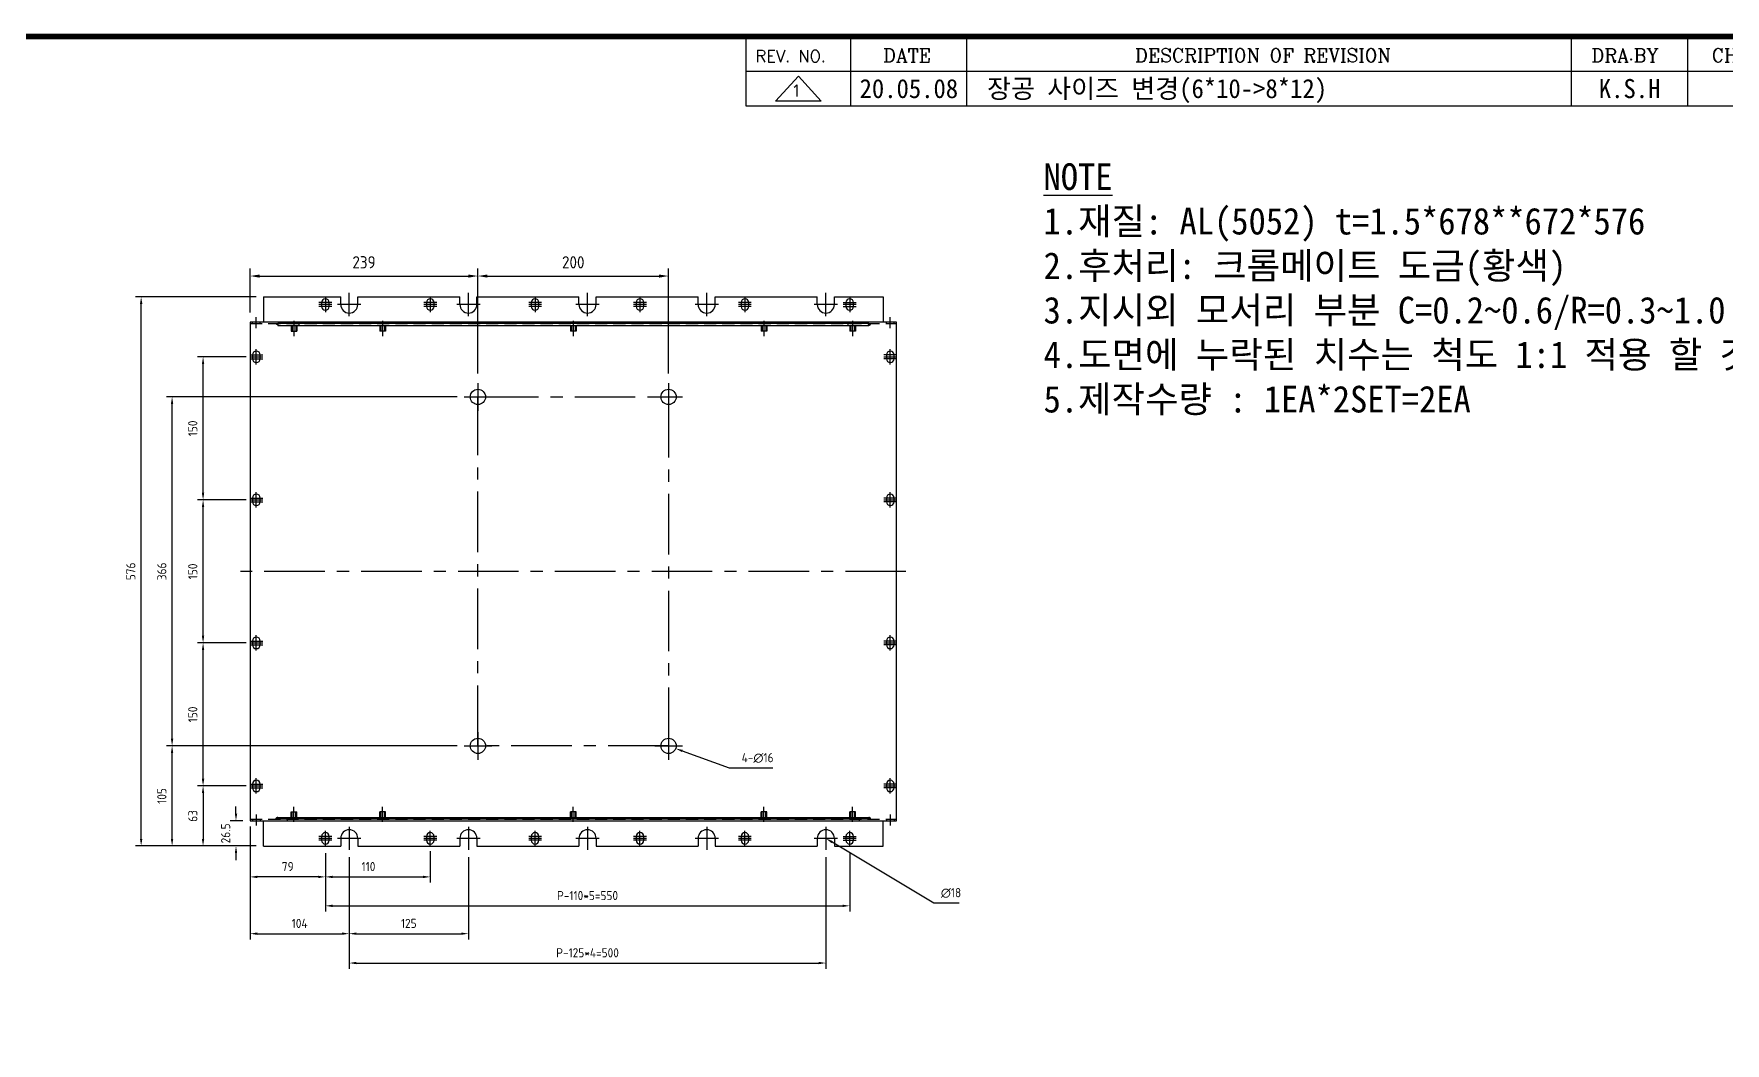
# Model space of a CAD drawing. Header units: millimetres. Extents: x 282 to 14566, y -4134 to 5341.
# Drawn here: x 3248 to 5022, y -2899 to -1840 of the extents above; entities that cross this region are included whole.
import ezdxf
from ezdxf.enums import TextEntityAlignment as Align

# ---------------------------------------------------------------- set-up
doc = ezdxf.new("R2010")
doc.units = ezdxf.units.MM
for name, pattern in [('CENTER', [50.8, 31.75, -6.35, 6.35, -6.35]), ('CENTERX2', [101.6, 63.5, -12.7, 12.7, -12.7]), ('HIDDEN', [9.525, 6.35, -3.175]), ('HIDDENX2', [19.05, 12.7, -6.35])]:
    doc.linetypes.add(name, pattern=pattern)
doc.layers.add('FORMAT-1', color=7, linetype='Continuous')
doc.styles.add('HAN', font='')
doc.styles.add('RC', font='ROMANC.SHX')
doc.styles.get("Standard").update_dxf_attribs({"font": 'ISOCP.SHX', "bigfont": 'WHGTXT.SHX'})
doc.styles.get('HAN').set_extended_font_data('GulimChe')
doc.dimstyles.new('PS-3', dxfattribs={"dimscale": 3, "dimtxt": 3.2, "dimasz": 2.5, "dimexe": 2, "dimexo": 2.5, "dimgap": 2, "dimtad": 1, "dimtoh": 1, "dimrnd": 0.05, "dimzin": 12, "dimdsep": 46, "dimtxsty": 'Standard', "dimcen": 0, "dimclrt": 2, "dimazin": 3, "dimtfac": 1, "dimtofl": 0, "dimtmove": 0, "dimatfit": 3, "dimfxl": 0, "dimtolj": 1, "dimtzin": 0, "dimarcsym": 0})
doc.dimstyles.new('PS-4', dxfattribs={"dimscale": 4, "dimtxt": 3.2, "dimasz": 2.5, "dimexe": 2, "dimexo": 2.5, "dimgap": 2, "dimtad": 1, "dimtoh": 1, "dimrnd": 0.05, "dimzin": 12, "dimdsep": 46, "dimtxsty": 'Standard', "dimcen": 0, "dimclrt": 2, "dimazin": 3, "dimtfac": 1, "dimtofl": 0, "dimtmove": 0, "dimatfit": 3, "dimfxl": 0, "dimtolj": 1, "dimtzin": 0, "dimarcsym": 0})

# ---------------------------------------------------------------- blocks, each defined once
blk = doc.blocks.new('format-3')
at = {"color": 180}
for p, q in [((258.97, 281.75), (258.97, 286.3)), ((272.71, 281.75), (272.71, 286.3)), ((287.94, 281.75), (287.94, 286.3)), ((367.22, 281.75), (367.22, 286.3)), ((382.45, 281.75), (382.45, 286.3)), ((258.97, 281.75), (414.5, 281.75))]:
    blk.add_line(p, q, dxfattribs=at)
at = {"layer": 'FORMAT-1', "const_width": 0.7}
blk.add_lwpolyline([(13, 5), (13, 286.3), (414.5, 286.3), (414.5, 5)], close=True, dxfattribs=at)
at = {"color": 2, "style": 'RC'}
for s, height, p in [('REV. NO.', 1.56, (260.23, 282.95)), ('DATE', 1.788, (276.95, 282.94)), ('DESCRIPTION OF REVISION', 1.7875, (309.98, 282.94)), ('DRA.BY', 1.788, (369.83, 282.94)), ('CH.BY', 1.788, (385.59, 282.94))]:
    blk.add_text(s, height=height, dxfattribs=at).set_placement(p)
at = {"style": 'HAN'}
for tag, height, p in [('MODEL-NAME', 3, (386.1, 31.53)), ('SCALE', 2.7, (320.81, 26.29)), ('PART-NAME', 3, (386.1, 26.29)), ('PART-NO', 3, (386.1, 21.01)), ('DRA-BY', 3, (260.72, 19.44)), ('CH-BY', 3, (277.21, 19.44)), ('APP-BY', 3, (293.7, 19.44)), ('관련업체', 3, (333.52, 9.26)), ('DRA-DATE', 2.5, (260.72, 7.47)), ('CH-DATE', 2.5, (277.21, 7.47)), ('APP-DATE', 2.5, (293.7, 7.47))]:
    blk.add_attdef(tag, text='', height=height, dxfattribs=at).set_placement(p, align=Align.MIDDLE_CENTER)
blk = doc.blocks.new('re3')
at = {"color": 180}
for p, q in [((0, 0), (0, -4.55)), ((6.87, -0.64), (3.86, -3.91)), ((6.87, -0.64), (9.88, -3.91)), ((13.74, -4.55), (13.74, 0)), ((28.97, -4.55), (28.97, 0)), ((108.25, -4.55), (108.25, 0)), ((123.49, -4.55), (123.49, 0)), ((138.64, -4.55), (138.64, 0)), ((9.88, -3.91), (3.86, -3.91)), ((0, -4.55), (155.53, -4.55))]:
    blk.add_line(p, q, dxfattribs=at)
at = {"color": 2, "style": 'RC', "oblique": 15}
blk.add_attdef('REV.NO', text='', height=1.56, dxfattribs=at).set_placement((6.59, -2.56), align=Align.MIDDLE_CENTER)
blk.add_attdef('-1', text='', height=1.56, dxfattribs=at).set_placement((9.37, -1.66), align=Align.MIDDLE_LEFT)
at = {"color": 2, "style": 'HAN'}
for tag, p in [('REV.-DATE', (21.36, -2.28)), ('DRA.BY', (115.87, -2.28)), ('CH.BY', (131.07, -2.28)), ('APP.BY', (147.09, -2.28))]:
    blk.add_attdef(tag, text='', height=2.5, dxfattribs=at).set_placement(p, align=Align.MIDDLE_CENTER)
blk.add_attdef('DESCRIPTION-OF-REVISION', text='', height=2.5, dxfattribs=at).set_placement((31.61, -2.28), align=Align.MIDDLE_LEFT)
blk = doc.blocks.new('*D1478')
at = {"color": 0, "lineweight": -2}
for p, q in [((3474.4, -2671.8), (3474.4, -2790.3)), ((3578.4, -2704), (3578.4, -2790.3)), ((3481.9, -2784.3), (3570.9, -2784.3))]:
    blk.add_line(p, q, dxfattribs=at)
at = {"color": 0}
for points in [[(3481.9, -2783), (3481.9, -2785.5), (3474.4, -2784.3)], [(3570.9, -2783), (3570.9, -2785.5), (3578.4, -2784.3)]]:
    blk.add_solid(points, dxfattribs=at)
at = {"layer": 'DEFPOINTS', "color": 0}
for p in [(3474.4, -2664.3), (3578.4, -2696.5), (3578.4, -2784.3)]:
    blk.add_point(p, dxfattribs=at)
at = {"color": 2, "insert": (3526.4, -2773.5), "char_height": 9.6, "attachment_point": 5}
blk.add_mtext('\\A1;104', dxfattribs=at)
blk = doc.blocks.new('*D1479')
at = {"color": 0, "lineweight": -2}
for p, q in [((3578.4, -2704), (3578.4, -2790.3)), ((3703.4, -2704), (3703.4, -2790.3)), ((3585.9, -2784.3), (3695.9, -2784.3))]:
    blk.add_line(p, q, dxfattribs=at)
at = {"color": 0}
for points in [[(3585.9, -2783), (3585.9, -2785.5), (3578.4, -2784.3)], [(3695.9, -2783), (3695.9, -2785.5), (3703.4, -2784.3)]]:
    blk.add_solid(points, dxfattribs=at)
at = {"layer": 'DEFPOINTS', "color": 0}
for p in [(3578.4, -2696.5), (3703.4, -2696.5), (3703.4, -2784.3)]:
    blk.add_point(p, dxfattribs=at)
at = {"color": 2, "insert": (3640.9, -2773.5), "char_height": 9.6, "attachment_point": 5}
blk.add_mtext('\\A1;125', dxfattribs=at)
blk = doc.blocks.new('*D1480')
at = {"color": 0, "lineweight": -2}
for p, q in [((3578.4, -2704), (3578.4, -2821.1)), ((4078.4, -2704), (4078.4, -2821.1)), ((3585.9, -2815.1), (4070.9, -2815.1))]:
    blk.add_line(p, q, dxfattribs=at)
at = {"color": 0}
for points in [[(3585.9, -2813.8), (3585.9, -2816.3), (3578.4, -2815.1)], [(4070.9, -2813.8), (4070.9, -2816.3), (4078.4, -2815.1)]]:
    blk.add_solid(points, dxfattribs=at)
at = {"layer": 'DEFPOINTS', "color": 0}
for p in [(3578.4, -2696.5), (4078.4, -2696.5), (4078.4, -2815.1)]:
    blk.add_point(p, dxfattribs=at)
at = {"color": 2, "insert": (3828.4, -2804.3), "char_height": 9.6, "attachment_point": 5}
blk.add_mtext('\\A1;P-125*4=500', dxfattribs=at)
blk = doc.blocks.new('*D1481')
at = {"color": 0, "lineweight": -2}
for p, q in [((3480.9, -2116.3), (3354.1, -2116.3)), ((3360.1, -2684.8), (3360.1, -2123.8)), ((3480.9, -2692.3), (3354.1, -2692.3))]:
    blk.add_line(p, q, dxfattribs=at)
at = {"color": 0}
for points in [[(3358.9, -2123.8), (3361.4, -2123.8), (3360.1, -2116.3)], [(3358.9, -2684.8), (3361.4, -2684.8), (3360.1, -2692.3)]]:
    blk.add_solid(points, dxfattribs=at)
at = {"layer": 'DEFPOINTS', "color": 0}
for p in [(3360.1, -2116.3), (3488.4, -2116.3), (3488.4, -2692.3)]:
    blk.add_point(p, dxfattribs=at)
at = {"color": 2, "insert": (3349.3, -2404.3), "char_height": 9.6, "attachment_point": 5, "rotation": 90}
blk.add_mtext('\\A1;576', dxfattribs=at)
blk = doc.blocks.new('*D1482')
at = {"color": 0, "lineweight": -2}
for p, q in [((3459.6, -2658.3), (3459.6, -2650.8)), ((3466.9, -2665.8), (3453.6, -2665.8)), ((3480.9, -2692.3), (3453.6, -2692.3)), ((3459.6, -2699.8), (3459.6, -2707.3))]:
    blk.add_line(p, q, dxfattribs=at)
at = {"color": 0}
for points in [[(3458.4, -2658.3), (3460.9, -2658.3), (3459.6, -2665.8)], [(3458.4, -2699.8), (3460.9, -2699.8), (3459.6, -2692.3)]]:
    blk.add_solid(points, dxfattribs=at)
at = {"layer": 'DEFPOINTS', "color": 0}
for p in [(3474.4, -2665.8), (3459.6, -2692.3), (3488.4, -2692.3)]:
    blk.add_point(p, dxfattribs=at)
at = {"color": 2, "insert": (3448.8, -2679.1), "char_height": 9.6, "attachment_point": 5, "rotation": 90}
blk.add_mtext('\\A1;26.5', dxfattribs=at)
blk = doc.blocks.new('*D1483')
at = {"color": 0, "lineweight": -2}
for p, q in [((3470.4, -2629.3), (3419.1, -2629.3)), ((3425.1, -2636.8), (3425.1, -2684.8)), ((3480.9, -2692.3), (3419.1, -2692.3))]:
    blk.add_line(p, q, dxfattribs=at)
at = {"color": 0}
for points in [[(3423.8, -2636.8), (3426.3, -2636.8), (3425.1, -2629.3)], [(3423.8, -2684.8), (3426.3, -2684.8), (3425.1, -2692.3)]]:
    blk.add_solid(points, dxfattribs=at)
at = {"layer": 'DEFPOINTS', "color": 0}
for p in [(3477.9, -2629.3), (3425.1, -2692.3), (3488.4, -2692.3)]:
    blk.add_point(p, dxfattribs=at)
at = {"color": 2, "insert": (3414.3, -2660.8), "char_height": 9.6, "attachment_point": 5, "rotation": 90}
blk.add_mtext('\\A1;63', dxfattribs=at)
blk = doc.blocks.new('*D1484')
at = {"color": 0, "lineweight": -2}
for p, q in [((3470.4, -2479.3), (3419.1, -2479.3)), ((3425.1, -2621.8), (3425.1, -2486.8)), ((3470.4, -2629.3), (3419.1, -2629.3))]:
    blk.add_line(p, q, dxfattribs=at)
at = {"color": 0}
for points in [[(3423.8, -2486.8), (3426.3, -2486.8), (3425.1, -2479.3)], [(3423.8, -2621.8), (3426.3, -2621.8), (3425.1, -2629.3)]]:
    blk.add_solid(points, dxfattribs=at)
at = {"layer": 'DEFPOINTS', "color": 0}
for p in [(3425.1, -2479.3), (3477.9, -2479.3), (3477.9, -2629.3)]:
    blk.add_point(p, dxfattribs=at)
at = {"color": 2, "insert": (3414.3, -2554.3), "char_height": 9.6, "attachment_point": 5, "rotation": 90}
blk.add_mtext('\\A1;150', dxfattribs=at)
blk = doc.blocks.new('*D1485')
at = {"color": 0, "lineweight": -2}
for p, q in [((3691.5, -2587.3), (3386.6, -2587.3)), ((3392.6, -2684.8), (3392.6, -2594.8)), ((3480.9, -2692.3), (3386.6, -2692.3))]:
    blk.add_line(p, q, dxfattribs=at)
at = {"color": 0}
for points in [[(3391.3, -2594.8), (3393.8, -2594.8), (3392.6, -2587.3)], [(3391.3, -2684.8), (3393.8, -2684.8), (3392.6, -2692.3)]]:
    blk.add_solid(points, dxfattribs=at)
at = {"layer": 'DEFPOINTS', "color": 0}
for p in [(3392.6, -2587.3), (3699, -2587.3), (3488.4, -2692.3)]:
    blk.add_point(p, dxfattribs=at)
at = {"color": 2, "insert": (3381.8, -2639.8), "char_height": 9.6, "attachment_point": 5, "rotation": 90}
blk.add_mtext('\\A1;105', dxfattribs=at)
blk = doc.blocks.new('*D1486')
at = {"color": 0, "lineweight": -2}
for p, q in [((3691.5, -2221.3), (3386.6, -2221.3)), ((3392.6, -2579.8), (3392.6, -2228.8)), ((3691.5, -2587.3), (3386.6, -2587.3))]:
    blk.add_line(p, q, dxfattribs=at)
at = {"color": 0}
for points in [[(3391.3, -2228.8), (3393.8, -2228.8), (3392.6, -2221.3)], [(3391.3, -2579.8), (3393.8, -2579.8), (3392.6, -2587.3)]]:
    blk.add_solid(points, dxfattribs=at)
at = {"layer": 'DEFPOINTS', "color": 0}
for p in [(3392.6, -2221.3), (3699, -2221.3), (3699, -2587.3)]:
    blk.add_point(p, dxfattribs=at)
at = {"color": 2, "insert": (3381.8, -2404.3), "char_height": 9.6, "attachment_point": 5, "rotation": 90}
blk.add_mtext('\\A1;366', dxfattribs=at)
blk = doc.blocks.new('*D1487')
at = {"color": 0, "lineweight": -2}
for p, q in [((3470.4, -2329.3), (3419.1, -2329.3)), ((3425.1, -2471.8), (3425.1, -2336.8)), ((3470.4, -2479.3), (3419.1, -2479.3))]:
    blk.add_line(p, q, dxfattribs=at)
at = {"color": 0}
for points in [[(3423.8, -2336.8), (3426.3, -2336.8), (3425.1, -2329.3)], [(3423.8, -2471.8), (3426.3, -2471.8), (3425.1, -2479.3)]]:
    blk.add_solid(points, dxfattribs=at)
at = {"layer": 'DEFPOINTS', "color": 0}
for p in [(3425.1, -2329.3), (3477.9, -2329.3), (3477.9, -2479.3)]:
    blk.add_point(p, dxfattribs=at)
at = {"color": 2, "insert": (3414.3, -2404.3), "char_height": 9.6, "attachment_point": 5, "rotation": 90}
blk.add_mtext('\\A1;150', dxfattribs=at)
blk = doc.blocks.new('*D1488')
at = {"color": 0, "lineweight": -2}
for p, q in [((3470.4, -2179.3), (3419.1, -2179.3)), ((3425.1, -2321.8), (3425.1, -2186.8)), ((3470.4, -2329.3), (3419.1, -2329.3))]:
    blk.add_line(p, q, dxfattribs=at)
at = {"color": 0}
for points in [[(3423.8, -2186.8), (3426.3, -2186.8), (3425.1, -2179.3)], [(3423.8, -2321.8), (3426.3, -2321.8), (3425.1, -2329.3)]]:
    blk.add_solid(points, dxfattribs=at)
at = {"layer": 'DEFPOINTS', "color": 0}
for p in [(3425.1, -2179.3), (3477.9, -2179.3), (3477.9, -2329.3)]:
    blk.add_point(p, dxfattribs=at)
at = {"color": 2, "insert": (3414.3, -2254.3), "char_height": 9.6, "attachment_point": 5, "rotation": 90}
blk.add_mtext('\\A1;150', dxfattribs=at)
blk = doc.blocks.new('*D1489')
at = {"color": 0, "lineweight": -2}
for p, q in [((3474.4, -2671.8), (3474.4, -2730.7)), ((3553.4, -2699.8), (3553.4, -2730.7)), ((3545.9, -2724.7), (3481.9, -2724.7))]:
    blk.add_line(p, q, dxfattribs=at)
at = {"color": 0}
for points in [[(3481.9, -2723.5), (3481.9, -2726), (3474.4, -2724.7)], [(3545.9, -2723.5), (3545.9, -2726), (3553.4, -2724.7)]]:
    blk.add_solid(points, dxfattribs=at)
at = {"layer": 'DEFPOINTS', "color": 0}
for p in [(3474.4, -2664.3), (3553.4, -2692.3), (3474.4, -2724.7)]:
    blk.add_point(p, dxfattribs=at)
at = {"color": 2, "insert": (3513.9, -2713.9), "char_height": 9.6, "attachment_point": 5}
blk.add_mtext('\\A1;79', dxfattribs=at)
blk = doc.blocks.new('*D1490')
at = {"color": 0, "lineweight": -2}
for p, q in [((3553.4, -2699.8), (3553.4, -2730.7)), ((3663.4, -2697.7), (3663.4, -2730.7)), ((3560.9, -2724.7), (3655.9, -2724.7))]:
    blk.add_line(p, q, dxfattribs=at)
at = {"color": 0}
for points in [[(3560.9, -2723.5), (3560.9, -2726), (3553.4, -2724.7)], [(3655.9, -2723.5), (3655.9, -2726), (3663.4, -2724.7)]]:
    blk.add_solid(points, dxfattribs=at)
at = {"layer": 'DEFPOINTS', "color": 0}
for p in [(3553.4, -2692.3), (3663.4, -2690.2), (3663.4, -2724.7)]:
    blk.add_point(p, dxfattribs=at)
at = {"color": 2, "insert": (3598.6, -2713.9), "char_height": 9.6, "attachment_point": 5}
blk.add_mtext('\\A1;110', dxfattribs=at)
blk = doc.blocks.new('*D1491')
at = {"color": 0, "lineweight": -2}
for p, q in [((3553.4, -2699.8), (3553.4, -2761.1)), ((4103.4, -2699.8), (4103.4, -2761.1)), ((3560.9, -2755.1), (4095.9, -2755.1))]:
    blk.add_line(p, q, dxfattribs=at)
at = {"color": 0}
for points in [[(3560.9, -2753.8), (3560.9, -2756.3), (3553.4, -2755.1)], [(4095.9, -2753.8), (4095.9, -2756.3), (4103.4, -2755.1)]]:
    blk.add_solid(points, dxfattribs=at)
at = {"layer": 'DEFPOINTS', "color": 0}
for p in [(3553.4, -2692.3), (4103.4, -2692.3), (4103.4, -2755.1)]:
    blk.add_point(p, dxfattribs=at)
at = {"color": 2, "insert": (3828.4, -2744.3), "char_height": 9.6, "attachment_point": 5}
blk.add_mtext('\\A1;P-110*5=550', dxfattribs=at)
blk = doc.blocks.new('*D1492')
at = {"color": 0, "lineweight": -2}
for p, q in [((4191.5, -2752.4), (4084.9, -2688.2)), ((4218.4, -2752.4), (4191.5, -2752.4))]:
    blk.add_line(p, q, dxfattribs=at)
at = {"color": 0}
blk.add_solid([(4085.5, -2687.1), (4084.2, -2689.3), (4078.4, -2684.3)], dxfattribs=at)
at = {"layer": 'DEFPOINTS', "color": 0}
for p in [(4078.4, -2684.3), (4093.8, -2693.6)]:
    blk.add_point(p, dxfattribs=at)
at = {"color": 2, "insert": (4209.7, -2741.6), "char_height": 9.6, "attachment_point": 5}
blk.add_mtext('\\A1;∅18', dxfattribs=at)
blk = doc.blocks.new('A$C197C64E6')
for p, q in [((-606, 6), (-600, 6)), ((-606, 0), (-606, 6)), ((-605, 0), (-605, 6)), ((-601, 0), (-601, 6)), ((-600, 0), (-600, 6)), ((-513, 0), (-513, 6)), ((-507, 6), (-513, 6)), ((-512, 0), (-512, 6)), ((-508, 0), (-508, 6)), ((-507, 0), (-507, 6)), ((-313, 0), (-313, 6)), ((-307, 6), (-313, 6)), ((-312, 0), (-312, 6)), ((-308, 0), (-308, 6)), ((-307, 0), (-307, 6)), ((-113, 0), (-113, 6)), ((-107, 6), (-113, 6)), ((-112, 0), (-112, 6)), ((-108, 0), (-108, 6)), ((-107, 0), (-107, 6)), ((-20, 0), (-20, 6)), ((-14, 6), (-20, 6)), ((-19, 0), (-19, 6)), ((-15, 0), (-15, 6)), ((-14, 0), (-14, 6))]:
    blk.add_line(p, q)
at = {"color": 1, "linetype": 'CENTER'}
for p, q in [((-603, -4.7), (-603, 11.2)), ((-510, -4.7), (-510, 11.2)), ((-310, -4.7), (-310, 11.2)), ((-110, -4.7), (-110, 11.2)), ((-17, -4.7), (-17, 11.2))]:
    blk.add_line(p, q, dxfattribs=at)
at = {"color": 2, "linetype": 'HIDDEN'}
for p, q in [((-598, -2), (-598, 0)), ((-22, -2), (-22, 0))]:
    blk.add_line(p, q, dxfattribs=at)
at = {"color": 3}
blk.add_lwpolyline([(0, 0), (0, -2), (-620, -2), (-620, 0)], close=True, dxfattribs=at)
blk = doc.blocks.new('*D1476')
at = {"color": 0, "lineweight": -2}
for p, q in [((3977.4, -2610.8), (3928, -2592.7)), ((4022.9, -2610.8), (3977.4, -2610.8))]:
    blk.add_line(p, q, dxfattribs=at)
at = {"color": 0}
blk.add_solid([(3928.4, -2591.5), (3927.5, -2593.8), (3920.9, -2590.1)], dxfattribs=at)
at = {"layer": 'DEFPOINTS', "color": 0}
for p in [(3905.9, -2584.6), (3920.9, -2590.1)]:
    blk.add_point(p, dxfattribs=at)
at = {"color": 2, "insert": (4006.8, -2600), "char_height": 9.6, "attachment_point": 5}
blk.add_mtext('\\A1;4-∅16', dxfattribs=at)
blk = doc.blocks.new('*D1477')
at = {"color": 0, "linetype": 'ByBlock', "lineweight": -2}
for p, q in [((3474.4, -2132.8), (3474.4, -2086.5)), ((3713.4, -2196.9), (3713.4, -2086.5)), ((3484.4, -2094.5), (3703.4, -2094.5))]:
    blk.add_line(p, q, dxfattribs=at)
at = {"color": 0}
for points in [[(3484.4, -2092.9), (3484.4, -2096.2), (3474.4, -2094.5)], [(3703.4, -2092.9), (3703.4, -2096.2), (3713.4, -2094.5)]]:
    blk.add_solid(points, dxfattribs=at)
at = {"layer": 'DEFPOINTS', "color": 0}
for p in [(3713.4, -2094.5), (3474.4, -2142.8), (3713.4, -2206.9)]:
    blk.add_point(p, dxfattribs=at)
at = {"color": 2, "insert": (3593.9, -2080.1), "char_height": 12.8, "attachment_point": 5}
blk.add_mtext('\\A1;239', dxfattribs=at)
blk = doc.blocks.new('*D1475')
at = {"color": 0, "linetype": 'ByBlock', "lineweight": -2}
for p, q in [((3713.4, -2196.9), (3713.4, -2086.5)), ((3913.4, -2196.9), (3913.4, -2086.5)), ((3723.4, -2094.5), (3903.4, -2094.5))]:
    blk.add_line(p, q, dxfattribs=at)
at = {"color": 0}
for points in [[(3723.4, -2092.9), (3723.4, -2096.2), (3713.4, -2094.5)], [(3903.4, -2092.9), (3903.4, -2096.2), (3913.4, -2094.5)]]:
    blk.add_solid(points, dxfattribs=at)
at = {"layer": 'DEFPOINTS', "color": 0}
for p in [(3913.4, -2094.5), (3713.4, -2206.9), (3913.4, -2206.9)]:
    blk.add_point(p, dxfattribs=at)
at = {"color": 2, "insert": (3813.4, -2080.1), "char_height": 12.8, "attachment_point": 5}
blk.add_mtext('\\A1;200', dxfattribs=at)

msp = doc.modelspace()

# ---------------------------------------------------------------- hatches: boundary and pattern name
h = msp.add_hatch(color=256)
h.dxf.hatch_style = 1
h.paths.add_polyline_path([(3503.426, -2146.322, -0.41421356), (3501.426, -2144.322), (3503.426, -2144.322)])
h = msp.add_hatch(color=256)
h.dxf.hatch_style = 1
h.paths.add_polyline_path([(4123.426, -2146.322, 0.41421356), (4125.426, -2144.322), (4123.426, -2144.322)])
h = msp.add_hatch(color=256)
h.dxf.hatch_style = 1
h.paths.add_polyline_path([(3503.426, -2662.322, 0.41421356), (3501.426, -2664.322), (3503.426, -2664.322)])
h = msp.add_hatch(color=256)
h.dxf.hatch_style = 1
h.paths.add_polyline_path([(4123.426, -2662.322, -0.41421356), (4125.426, -2664.322), (4123.426, -2664.322)])

# ---------------------------------------------------------------- linework, layer by layer
at = {"color": 3}
for p, q in [((3488.426, -2116.322), (3569.426, -2116.322)), ((3488.426, -2116.322), (3488.426, -2142.822)), ((3569.426, -2124.322), (3569.426, -2116.322)), ((3587.426, -2116.322), (3694.426, -2116.322)), ((3587.426, -2124.322), (3587.426, -2116.322)), ((3694.426, -2124.322), (3694.426, -2116.322)), ((3712.426, -2116.322), (3819.426, -2116.322)), ((3712.426, -2124.322), (3712.426, -2116.322)), ((3819.426, -2124.322), (3819.426, -2116.322)), ((3837.426, -2116.322), (3944.426, -2116.322)), ((3837.426, -2124.322), (3837.426, -2116.322)), ((3944.426, -2124.322), (3944.426, -2116.322)), ((3962.426, -2116.322), (4069.426, -2116.322)), ((3962.426, -2124.322), (3962.426, -2116.322)), ((4069.426, -2124.322), (4069.426, -2116.322)), ((4087.426, -2116.322), (4138.426, -2116.322)), ((4087.426, -2124.322), (4087.426, -2116.322)), ((4138.426, -2116.322), (4138.426, -2142.822)), ((3488.426, -2692.322), (3488.426, -2665.822)), ((4138.426, -2692.322), (4138.426, -2665.822)), ((3488.426, -2692.322), (3569.426, -2692.322)), ((3569.426, -2684.322), (3569.426, -2692.322)), ((3587.426, -2684.322), (3587.426, -2692.322)), ((3587.426, -2692.322), (3694.426, -2692.322)), ((3694.426, -2684.322), (3694.426, -2692.322)), ((3712.426, -2684.322), (3712.426, -2692.322)), ((3712.426, -2692.322), (3819.426, -2692.322)), ((3819.426, -2684.322), (3819.426, -2692.322)), ((3837.426, -2684.322), (3837.426, -2692.322)), ((3837.426, -2692.322), (3944.426, -2692.322)), ((3944.426, -2684.322), (3944.426, -2692.322)), ((3962.426, -2684.322), (3962.426, -2692.322)), ((3962.426, -2692.322), (4069.426, -2692.322)), ((4069.426, -2684.322), (4069.426, -2692.322)), ((4087.426, -2684.322), (4087.426, -2692.322)), ((4087.426, -2692.322), (4138.426, -2692.322))]:
    msp.add_line(p, q, dxfattribs=at)
at = {"color": 1, "linetype": 'CENTER'}
for p, q in [((3560.176, -2122.322), (3546.676, -2122.322)), ((3560.176, -2124.322), (3546.676, -2124.322)), ((3560.176, -2126.322), (3546.676, -2126.322)), ((3553.426, -2116.322), (3553.426, -2132.322)), ((3590.607, -2124.322), (3566.246, -2124.322)), ((3578.426, -2136.503), (3578.426, -2112.142)), ((3670.176, -2122.322), (3656.676, -2122.322)), ((3670.176, -2124.322), (3656.676, -2124.322)), ((3670.176, -2126.322), (3656.676, -2126.322)), ((3663.426, -2116.322), (3663.426, -2132.322)), ((3715.607, -2124.322), (3691.246, -2124.322)), ((3703.426, -2136.503), (3703.426, -2112.142)), ((3780.176, -2122.322), (3766.676, -2122.322)), ((3780.176, -2124.322), (3766.676, -2124.322)), ((3780.176, -2126.322), (3766.676, -2126.322)), ((3773.426, -2116.322), (3773.426, -2132.322)), ((3840.607, -2124.322), (3816.246, -2124.322)), ((3828.426, -2136.503), (3828.426, -2112.142)), ((3890.176, -2122.322), (3876.676, -2122.322)), ((3890.176, -2124.322), (3876.676, -2124.322)), ((3890.176, -2126.322), (3876.676, -2126.322)), ((3883.426, -2116.322), (3883.426, -2132.322)), ((3965.607, -2124.322), (3941.246, -2124.322)), ((3953.426, -2136.503), (3953.426, -2112.142)), ((4000.176, -2122.322), (3986.676, -2122.322)), ((4000.176, -2124.322), (3986.676, -2124.322)), ((4000.176, -2126.322), (3986.676, -2126.322)), ((3993.426, -2116.322), (3993.426, -2132.322)), ((4090.607, -2124.322), (4066.246, -2124.322)), ((4078.426, -2136.503), (4078.426, -2112.142)), ((4096.676, -2122.322), (4110.176, -2122.322)), ((4110.176, -2124.322), (4096.676, -2124.322)), ((4096.676, -2126.322), (4110.176, -2126.322)), ((4103.426, -2116.322), (4103.426, -2132.322)), ((3480.926, -2149.322), (3480.926, -2137.822)), ((4145.926, -2149.322), (4145.926, -2137.822)), ((3474.176, -2177.322), (3487.676, -2177.322)), ((3474.176, -2179.322), (3487.676, -2179.322)), ((3474.176, -2181.322), (3487.676, -2181.322)), ((3480.926, -2187.322), (3480.926, -2171.322)), ((4152.676, -2177.322), (4139.176, -2177.322)), ((4139.176, -2179.322), (4152.676, -2179.322)), ((4152.676, -2181.322), (4139.176, -2181.322)), ((4145.926, -2187.322), (4145.926, -2171.322)), ((3713.426, -2206.88), (3713.426, -2235.765)), ((3913.426, -2206.88), (3913.426, -2235.765)), ((3698.984, -2221.322), (3727.869, -2221.322)), ((3898.984, -2221.322), (3927.869, -2221.322)), ((3480.926, -2337.322), (3480.926, -2321.322)), ((4145.926, -2337.322), (4145.926, -2321.322)), ((3474.176, -2327.322), (3487.676, -2327.322)), ((3474.176, -2329.322), (3487.676, -2329.322)), ((3474.176, -2331.322), (3487.676, -2331.322)), ((4152.676, -2327.322), (4139.176, -2327.322)), ((4139.176, -2329.322), (4152.676, -2329.322)), ((4152.676, -2331.322), (4139.176, -2331.322)), ((3474.176, -2477.322), (3487.676, -2477.322)), ((3474.176, -2479.322), (3487.676, -2479.322)), ((3474.176, -2481.322), (3487.676, -2481.322)), ((3480.926, -2487.322), (3480.926, -2471.322)), ((4152.676, -2477.322), (4139.176, -2477.322)), ((4139.176, -2479.322), (4152.676, -2479.322)), ((4152.676, -2481.322), (4139.176, -2481.322)), ((4145.926, -2487.322), (4145.926, -2471.322)), ((3698.984, -2587.322), (3727.869, -2587.322)), ((3713.426, -2572.88), (3713.426, -2601.765)), ((3898.984, -2587.322), (3927.869, -2587.322)), ((3913.426, -2572.88), (3913.426, -2601.765)), ((3480.926, -2637.322), (3480.926, -2621.322)), ((4145.926, -2637.322), (4145.926, -2621.322)), ((3474.176, -2627.322), (3487.676, -2627.322)), ((3474.176, -2629.322), (3487.676, -2629.322)), ((3474.176, -2631.322), (3487.676, -2631.322)), ((4152.676, -2627.322), (4139.176, -2627.322)), ((4139.176, -2629.322), (4152.676, -2629.322)), ((4152.676, -2631.322), (4139.176, -2631.322)), ((3480.926, -2659.322), (3480.926, -2670.822)), ((4145.926, -2659.322), (4145.926, -2670.822)), ((3553.426, -2692.322), (3553.426, -2676.322)), ((3578.426, -2672.142), (3578.426, -2696.503)), ((3663.426, -2692.322), (3663.426, -2676.322)), ((3703.426, -2672.142), (3703.426, -2696.503)), ((3773.426, -2692.322), (3773.426, -2676.322)), ((3828.426, -2672.142), (3828.426, -2696.503)), ((3883.426, -2692.322), (3883.426, -2676.322)), ((3953.426, -2672.142), (3953.426, -2696.503)), ((3993.426, -2692.322), (3993.426, -2676.322)), ((4078.426, -2672.142), (4078.426, -2696.503)), ((4103.426, -2692.322), (4103.426, -2676.322)), ((3560.176, -2682.322), (3546.676, -2682.322)), ((3560.176, -2684.322), (3546.676, -2684.322)), ((3560.176, -2686.322), (3546.676, -2686.322)), ((3590.607, -2684.322), (3566.246, -2684.322)), ((3670.176, -2682.322), (3656.676, -2682.322)), ((3670.176, -2684.322), (3656.676, -2684.322)), ((3670.176, -2686.322), (3656.676, -2686.322)), ((3715.607, -2684.322), (3691.246, -2684.322)), ((3780.176, -2682.322), (3766.676, -2682.322)), ((3780.176, -2684.322), (3766.676, -2684.322)), ((3780.176, -2686.322), (3766.676, -2686.322)), ((3840.607, -2684.322), (3816.246, -2684.322)), ((3890.176, -2682.322), (3876.676, -2682.322)), ((3890.176, -2684.322), (3876.676, -2684.322)), ((3890.176, -2686.322), (3876.676, -2686.322)), ((3965.607, -2684.322), (3941.246, -2684.322)), ((4000.176, -2682.322), (3986.676, -2682.322)), ((4000.176, -2684.322), (3986.676, -2684.322)), ((4000.176, -2686.322), (3986.676, -2686.322)), ((4090.607, -2684.322), (4066.246, -2684.322)), ((4096.676, -2682.322), (4110.176, -2682.322)), ((4110.176, -2684.322), (4096.676, -2684.322)), ((4096.676, -2686.322), (4110.176, -2686.322))]:
    msp.add_line(p, q, dxfattribs=at)
at = {"color": 2, "linetype": 'HIDDENX2'}
for p, q in [((3474.426, -2144.322), (4152.426, -2144.322)), ((3476.926, -2144.322), (3476.926, -2142.822)), ((3484.926, -2144.322), (3484.926, -2142.822)), ((3513.426, -2142.822), (3513.426, -2144.322)), ((4113.426, -2142.822), (4113.426, -2144.322)), ((4141.926, -2144.322), (4141.926, -2142.822)), ((4149.926, -2144.322), (4149.926, -2142.822)), ((3474.426, -2664.322), (4152.426, -2664.322)), ((3476.926, -2664.322), (3476.926, -2665.822)), ((3484.926, -2664.322), (3484.926, -2665.822)), ((3513.426, -2664.322), (3513.426, -2665.822)), ((4113.426, -2664.322), (4113.426, -2665.822)), ((4141.926, -2664.322), (4141.926, -2665.822)), ((4149.926, -2664.322), (4149.926, -2665.822))]:
    msp.add_line(p, q, dxfattribs=at)
at = {"color": 1, "linetype": 'CENTERX2'}
msp.add_line((4162.426, -2404.322), (3464.426, -2404.322), dxfattribs=at)
at = {"color": 3}
for points in [[(3557.426, -2122.322, 1), (3549.426, -2122.322), (3549.426, -2126.322, 1), (3557.426, -2126.322)], [(3667.426, -2122.322, 1), (3659.426, -2122.322), (3659.426, -2126.322, 1), (3667.426, -2126.322)], [(3777.426, -2122.322, 1), (3769.426, -2122.322), (3769.426, -2126.322, 1), (3777.426, -2126.322)], [(3887.426, -2122.322, 1), (3879.426, -2122.322), (3879.426, -2126.322, 1), (3887.426, -2126.322)], [(3997.426, -2122.322, 1), (3989.426, -2122.322), (3989.426, -2126.322, 1), (3997.426, -2126.322)], [(4107.426, -2122.322, 1), (4099.426, -2122.322), (4099.426, -2126.322, 1), (4107.426, -2126.322)], [(3484.926, -2177.322, 1), (3476.926, -2177.322), (3476.926, -2181.322, 1), (3484.926, -2181.322)], [(4149.926, -2177.322, 1), (4141.926, -2177.322), (4141.926, -2181.322, 1), (4149.926, -2181.322)], [(3484.926, -2327.322, 1), (3476.926, -2327.322), (3476.926, -2331.322, 1), (3484.926, -2331.322)], [(4149.926, -2327.322, 1), (4141.926, -2327.322), (4141.926, -2331.322, 1), (4149.926, -2331.322)], [(3484.926, -2477.322, 1), (3476.926, -2477.322), (3476.926, -2481.322, 1), (3484.926, -2481.322)], [(4149.926, -2477.322, 1), (4141.926, -2477.322), (4141.926, -2481.322, 1), (4149.926, -2481.322)], [(3484.926, -2627.322, 1), (3476.926, -2627.322), (3476.926, -2631.322, 1), (3484.926, -2631.322)], [(4149.926, -2627.322, 1), (4141.926, -2627.322), (4141.926, -2631.322, 1), (4149.926, -2631.322)], [(3557.426, -2682.322, 1), (3549.426, -2682.322), (3549.426, -2686.322, 1), (3557.426, -2686.322)], [(3667.426, -2682.322, 1), (3659.426, -2682.322), (3659.426, -2686.322, 1), (3667.426, -2686.322)], [(3777.426, -2682.322, 1), (3769.426, -2682.322), (3769.426, -2686.322, 1), (3777.426, -2686.322)], [(3887.426, -2682.322, 1), (3879.426, -2682.322), (3879.426, -2686.322, 1), (3887.426, -2686.322)], [(3997.426, -2682.322, 1), (3989.426, -2682.322), (3989.426, -2686.322, 1), (3997.426, -2686.322)], [(4107.426, -2682.322, 1), (4099.426, -2682.322), (4099.426, -2686.322, 1), (4107.426, -2686.322)]]:
    msp.add_lwpolyline(points, format="xyb", close=True, dxfattribs=at)
msp.add_lwpolyline([(4152.426, -2665.822), (4152.426, -2142.822), (3474.426, -2142.822), (3474.426, -2665.822)], close=True, dxfattribs=at)
at = {"color": 1, "linetype": 'CENTERX2'}
msp.add_lwpolyline([(3713.426, -2221.322), (3913.426, -2221.322), (3913.426, -2587.322), (3713.426, -2587.322)], close=True, dxfattribs=at)
at = {"color": 3}
for centre in [(3713.426, -2221.322), (3913.426, -2221.322), (3713.426, -2587.322), (3913.426, -2587.322)]:
    msp.add_circle(centre, 8, dxfattribs=at)
for centre, start, end in [((3578.426, -2124.322), 180, 0), ((3703.426, -2124.322), 180, 0), ((3828.426, -2124.322), 180, 0), ((3953.426, -2124.322), 180, 0), ((4078.426, -2124.322), 180, 0), ((3578.426, -2684.322), 0, 180), ((3703.426, -2684.322), 0, 180), ((3828.426, -2684.322), 0, 180), ((3953.426, -2684.322), 0, 180), ((4078.426, -2684.322), 0, 180)]:
    msp.add_arc(centre, 9, start, end, dxfattribs=at)
for centre, start, end in [((4123.426, -2144.322), 270, 0), ((3503.426, -2664.322), 90, 180), ((4123.426, -2664.322), 0, 90)]:
    msp.add_arc(centre, 2, start, end)

# ---------------------------------------------------------------- block references
at = {"xscale": 8, "yscale": 8, "zscale": 8}
msp.add_blockref('format-3', (1922.876, -4133.677), dxfattribs=at)
ref = msp.add_blockref('re3', (3994.602, -1879.677), dxfattribs=dict(xscale=8, yscale=8, zscale=8))
ref.add_attrib('DRA.BY', 'K.S.H', dxfattribs={"color": 2, "height": 20, "style": 'HAN'}).set_placement((4921.564, -1897.877), align=Align.MIDDLE_CENTER)
ref.add_attrib('DESCRIPTION-OF-REVISION', '장공 사이즈 변경(6*10->8*12)', dxfattribs={"color": 2, "height": 20, "style": 'HAN'}).set_placement((4247.503, -1897.877), align=Align.MIDDLE_LEFT)
ref.add_attrib('REV.-DATE', '20.05.08', dxfattribs={"color": 2, "height": 20, "style": 'HAN'}).set_placement((4165.469, -1897.877), align=Align.MIDDLE_CENTER)
ref.add_attrib('REV.NO', '1', dxfattribs={"color": 2, "height": 12.48, "style": 'RC'}).set_placement((4047.31, -1900.135), align=Align.MIDDLE_CENTER)
at = {"xscale": -1, "rotation": 180}
msp.add_blockref('A$C197C64E6', (4123.426, -2146.322), dxfattribs=at)
msp.add_blockref('A$C197C64E6', (4123.426, -2662.322))

# ---------------------------------------------------------------- texts
at = {"color": 2, "insert": (4306.787, -1976.243), "char_height": 28, "attachment_point": 1, "style": 'HAN'}
msp.add_mtext_dynamic_manual_height_columns('{\\LNOTE\\P}1.재질: AL(5052) t=1.5*678**672*576\\P2.후처리: 크롬메이트 도금(황색)\\P3.지시외 모서리 부분 C=0.2~0.6/R=0.3~1.0\\P4.도면에 누락된 치수는 척도 1:1 적용 할 것.\\P{\\C1;5.제작수량 : 1EA*2SET=2EA}', width=1122.4125, gutter_width=769.295, heights=[327.008], dxfattribs=at)

# ---------------------------------------------------------------- dimensions: what is measured, and where the dimension line sits
for base, p1, p2, picture, middle in [((3713.426, -2094.539), (3474.426, -2142.822), (3713.426, -2206.88), '*D1477', (3593.926, -2080.137)), ((3913.426, -2094.539), (3713.426, -2206.88), (3913.426, -2206.88), '*D1475', (3813.426, -2080.137))]:
    dim = msp.add_linear_dim(base=base, p1=p1, p2=p2, dimstyle='PS-4', override={"dimfxl": 8, "dimarcsym": 1})
    dim.commit()
    dim.dimension.update_dxf_attribs({"geometry": picture, "text_midpoint": middle})
for base, p1, p2, picture, middle in [((3360.131, -2116.322), (3488.426, -2692.322), (3488.426, -2116.322), '*D1481', (3349.331, -2404.322)), ((3425.081, -2179.322), (3477.926, -2329.322), (3477.926, -2179.322), '*D1488', (3414.281, -2254.322)), ((3392.576, -2221.322), (3698.984, -2587.322), (3698.984, -2221.322), '*D1486', (3381.776, -2404.322)), ((3425.081, -2329.322), (3477.926, -2479.322), (3477.926, -2329.322), '*D1487', (3414.281, -2404.322)), ((3425.081, -2479.322), (3477.926, -2629.322), (3477.926, -2479.322), '*D1484', (3414.281, -2554.322)), ((3392.576, -2587.322), (3488.426, -2692.322), (3698.984, -2587.322), '*D1485', (3381.776, -2639.822))]:
    dim = msp.add_linear_dim(base=base, p1=p1, p2=p2, angle=90, dimstyle='PS-3')
    dim.commit()
    dim.dimension.update_dxf_attribs({"geometry": picture, "text_midpoint": middle})
dim = msp.add_diameter_dim_2p(p1=(3905.917, -2584.563), p2=(3920.936, -2590.082), text='4-<>', dimstyle='PS-3', override={"dimtol": 0, "dimlim": 0, "dimtp": 0, "dimtm": 0, "dimtfac": 1, "dimtdec": 2, "dimtolj": 1, "dimtzin": 0})
dim.commit()
dim.dimension.update_dxf_attribs({"geometry": '*D1476', "text_midpoint": (4006.829, -2610.827), "dimtype": 163})
for base, p1, picture, middle in [((3425.081, -2692.322), (3477.926, -2629.322), '*D1483', (3425.081, -2660.822)), ((3459.616, -2692.322), (3474.426, -2665.822), '*D1482', (3459.616, -2679.072))]:
    dim = msp.add_linear_dim(base=base, p1=p1, p2=(3488.426, -2692.322), angle=90, dimstyle='PS-3')
    dim.commit()
    dim.dimension.update_dxf_attribs({"geometry": picture, "text_midpoint": middle, "dimtype": 160})
for base, p1, p2, picture, middle in [((3578.426, -2784.264), (3474.426, -2664.322), (3578.426, -2696.503), '*D1478', (3526.426, -2773.464)), ((3474.426, -2724.744), (3553.426, -2692.322), (3474.426, -2664.322), '*D1489', (3513.926, -2713.944)), ((3703.426, -2784.264), (3578.426, -2696.503), (3703.426, -2696.503), '*D1479', (3640.926, -2773.463))]:
    dim = msp.add_linear_dim(base=base, p1=p1, p2=p2, dimstyle='PS-3')
    dim.commit()
    dim.dimension.update_dxf_attribs({"geometry": picture, "text_midpoint": middle})
dim = msp.add_linear_dim(base=(3663.426, -2724.744), p1=(3553.426, -2692.322), p2=(3663.426, -2690.238), dimstyle='PS-3')
dim.commit()
dim.dimension.update_dxf_attribs({"geometry": '*D1490', "text_midpoint": (3598.599, -2724.744), "dimtype": 160})
for base, p1, p2, text, picture, middle in [((4103.426, -2755.087), (3553.426, -2692.322), (4103.426, -2692.322), 'P-110*5=<>', '*D1491', (3828.426, -2744.287)), ((4078.426, -2815.055), (3578.426, -2696.503), (4078.426, -2696.503), 'P-125*4=<>', '*D1480', (3828.426, -2804.254))]:
    dim = msp.add_linear_dim(base=base, p1=p1, p2=p2, text=text, dimstyle='PS-3')
    dim.commit()
    dim.dimension.update_dxf_attribs({"geometry": picture, "text_midpoint": middle})
dim = msp.add_diameter_dim_2p(p1=(4093.847, -2693.606), p2=(4078.426, -2684.322), dimstyle='PS-3')
dim.commit()
dim.dimension.update_dxf_attribs({"geometry": '*D1492', "text_midpoint": (4209.735, -2752.421), "dimtype": 163})

doc.saveas('drawing.dxf')
